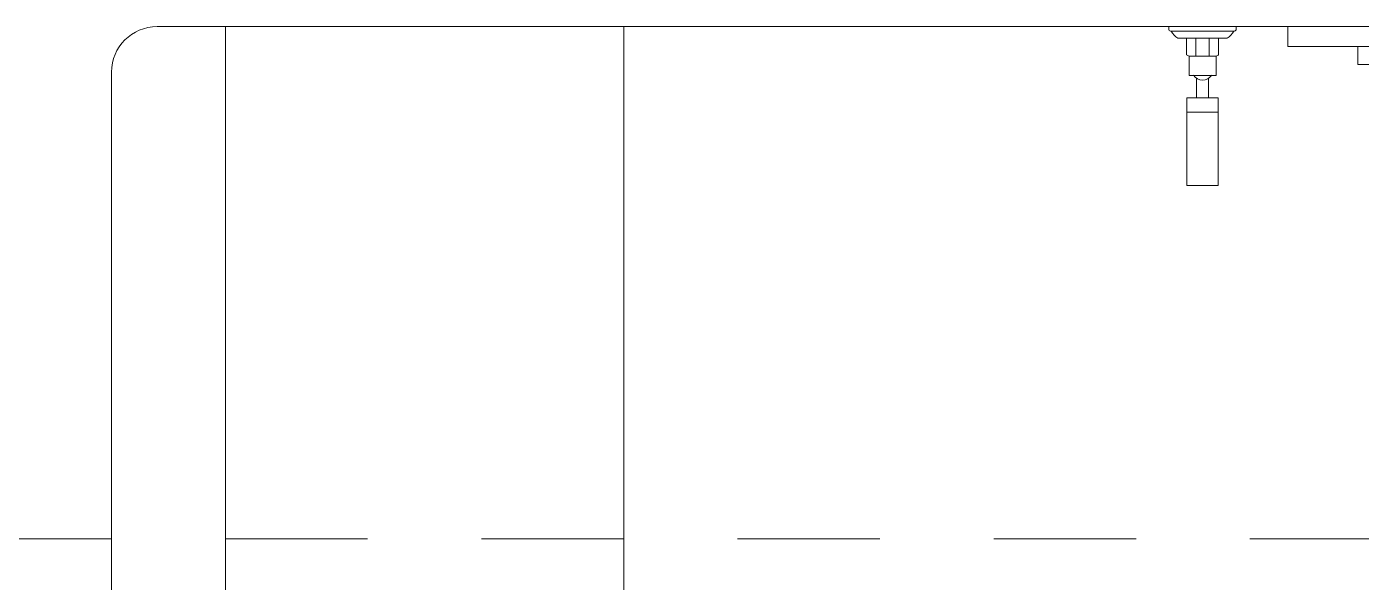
# Model space of a CAD drawing. Header units: metres. Extents: x 113 to 2416, y -346 to 476.
# Drawn here: x 215.187 to 216.36, y -150.267 to -149.779 of the extents above; entities that cross this region are included whole.
import ezdxf

# ---------------------------------------------------------------- set-up
doc = ezdxf.new("R2010")
doc.units = ezdxf.units.M
doc.linetypes.add('0', pattern=[0])
doc.linetypes.add('HIDDEN2', pattern=[0.1875, 0.125, -0.0625])
doc.layers.get('0').update_dxf_attribs({"color": 250, "linetype": '0', "lineweight": 20})
doc.layers.add('A-WALL', color=250, linetype='Continuous', lineweight=20)
doc.layers.add('baños', color=140, linetype='Continuous', lineweight=0)
doc.layers.add('Techos 1', color=7, linetype='HIDDEN2', lineweight=9, true_color=0x42391a)
doc.styles.get("Standard").update_dxf_attribs({"font": 'arial.ttf', "height": 0.1875})

# ---------------------------------------------------------------- blocks, each defined once
blk = doc.blocks.new('A$C0ed3e1a4')
at = {"layer": 'baños'}
for p, q in [((0.1396, 0.059), (0.1368, 0.059)), ((0.1396, 0.059), (0.1396, 0)), ((0.1294, 0.051), (0.1294, 0.0295)), ((0.1356, 0.0022), (0.1356, 0.0568)), ((0.0645, 0.0432), (0.0645, 0.0157)), ((0.0968, 0.0175), (0.0968, 0.0413)), ((0.0968, 0.0413), (0.1137, 0.0413)), ((0.1137, 0.0413), (0.1137, 0.0294)), ((0.1137, 0.0354), (0.1294, 0.0354)), ((0.1294, 0.0435), (0.1148, 0.0435)), ((0.0941, 0.0346), (0.0772, 0.0346)), ((0.0941, 0.0243), (0.0772, 0.0243)), ((0.1137, 0.0175), (0.1137, 0.0294)), ((0.1137, 0.0235), (0.1294, 0.0235)), ((0.1294, 0.008), (0.1294, 0.0295)), ((0.0968, 0.0175), (0.1137, 0.0175)), ((0.1294, 0.0154), (0.1148, 0.0154)), ((0.1396, 0), (0.1368, 0))]:
    blk.add_line(p, q, dxfattribs=at)
blk.add_lwpolyline([(0.0772, 0.0432), (0, 0.0432), (0, 0.0157), (0.0772, 0.0157)], close=True, dxfattribs=at)
for centre, radius, start, end in [((0.138, 0.0569), 0.00241, 117.9179, 181.9718), ((0.1416, 0.0445), 0.0138, 115.7896, 151.6564), ((0.1027, 0.0294), 0.01, 125.7762, 234.2238), ((0.1193, 0.0397), 0.00586, 140.0793, 164.0924), ((0.1193, 0.0191), 0.00586, 195.9076, 219.9207), ((0.1416, 0.0145), 0.0138, 208.3436, 244.2104), ((0.138, 0.0021), 0.00241, 178.0282, 242.0821)]:
    blk.add_arc(centre, radius, start, end, dxfattribs=at)
blk = doc.blocks.new('PL BASE 2N NASAS 09')
at = {"layer": 'A-WALL'}
for p, q in [((166.7075, -7.7617), (165.3375, -7.7617)), ((165.2975, -7.8017), (165.2975, -8.9217))]:
    blk.add_line(p, q, dxfattribs=at)
blk.add_arc((165.3375, -7.8017), 0.04, 90, 180, dxfattribs=at)
at = {"layer": 'baños'}
for p, q in [((165.3975, -7.7617), (165.3975, -8.9617)), ((165.7475, -7.7617), (165.7475, -8.9617))]:
    blk.add_line(p, q, dxfattribs=at)
for points in [[(166.3307, -7.7617), (166.3307, -7.7791), (166.4807, -7.7791), (166.4807, -7.7617)], [(166.3924, -7.7791), (166.3924, -7.7949), (166.4191, -7.7949), (166.4191, -7.7791)]]:
    blk.add_lwpolyline(points, close=True, dxfattribs=at)
at = {"layer": 'Techos 1'}
blk.add_line((161.3475, -8.2117), (176.0975, -8.2117), dxfattribs=at)
at = {"layer": 'baños', "rotation": 90.00000000000001}
blk.add_blockref('A$C0ed3e1a4', (166.2853, -7.9013), dxfattribs=at)
at = {"layer": 'baños', "linetype": 'Continuous', "flags": 8}
for tag, p in [('MODELNUMBER', (167.1329, -5.6306, 0)), ('TRADENAME', (167.1329, -5.6307, 0)), ('PRODUCT', (167.1329, -5.6307, 0)), ('MATERIAL', (167.1329, -5.6307, 0)), ('MODELNUMBER', (168.3076, -5.6306, 0)), ('TRADENAME', (168.3076, -5.6307, 0)), ('PRODUCT', (168.3076, -5.6307, 0)), ('MATERIAL', (168.3076, -5.6307, 0))]:
    blk.add_attdef(tag, p, '', height=0.0000254, rotation=180.0001, dxfattribs=at)
at = {"layer": 'baños', "linetype": 'Continuous'}
for tag, p, rotation in [('MODELNUMBER', (169.2428, -19.7065), 180.0001), ('TRADENAME', (169.2428, -19.7064), 180.0001), ('MATERIAL', (169.243, -19.7063), 180.0001), ('PRODUCT', (169.243, -19.7064), 180.0001), ('MODELNUMBER', (169.9524, -19.7065), 179.9999), ('MATERIAL', (169.9524, -19.7063), 179.9999), ('TRADENAME', (169.9524, -19.7064), 179.9999), ('PRODUCT', (169.9524, -19.7064), 179.9999)]:
    blk.add_attdef(tag, p, '', height=0.0000254, rotation=rotation, dxfattribs=at)
blk = doc.blocks.new('PL MUEBLES 2N NASAS 09')
blk.add_blockref('PL BASE 2N NASAS 09', (49.9143, 62.717))

msp = doc.modelspace()

# ---------------------------------------------------------------- block references
msp.add_blockref('PL MUEBLES 2N NASAS 09', (0.05, -204.734))

doc.saveas('drawing.dxf')
